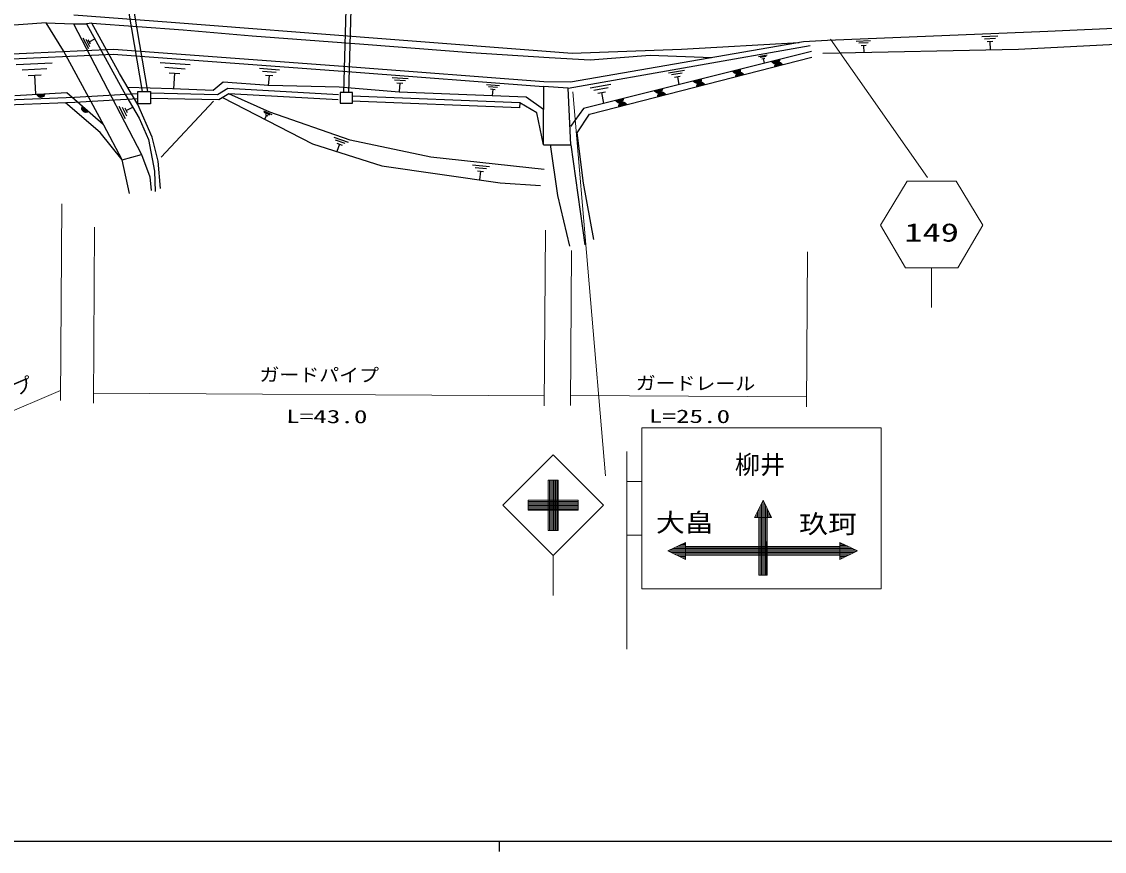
# Model space of a CAD drawing. Units: millimetres, scale not verified. Extents: x 40000 to 680000, y 20000 to 380000.
# Drawn here: x 120510 to 228169, y 204000 to 286504 of the extents above; entities that cross this region are included whole.
import ezdxf
from ezdxf.enums import TextEntityAlignment as Align

# ---------------------------------------------------------------- set-up
doc = ezdxf.new("R2010")
doc.units = ezdxf.units.MM
doc.header["$LTSCALE"] = 1000
for name, color, linetype, lineweight in [('M-BGD', 7, 'Continuous', 25), ('M-STR-HTXT', 7, 'Continuous', 13), ('M-TTL-BAND', 7, 'Continuous', 25)]:
    doc.layers.add(name, color=color, linetype=linetype, lineweight=lineweight)
doc.styles.add('ＭＳ ゴシック', font='')
doc.styles.get('ＭＳ ゴシック').set_extended_font_data('MS Gothic')

msp = doc.modelspace()

# ---------------------------------------------------------------- linework, layer by layer
at = {"layer": 'M-BGD'}
for p, q in [((132510, 279557), (128854, 301361)), ((129347, 301444), (133017, 279557)), ((152535, 279468), (152983, 294738)), ((153035, 279453), (153483, 294723)), ((122957, 286403), (118327, 286058)), ((122957, 286403), (125658, 286279)), ((124684, 283598), (122957, 286403)), ((125683, 287194), (135376, 286448)), ((135376, 286448), (155896, 284851)), ((125658, 286279), (132423, 273300)), ((125658, 286279), (126962, 286279)), ((127496, 286339), (126962, 286279)), ((126962, 286279), (130875, 279163)), ((130223, 281357), (127496, 286339)), ((127496, 286339), (136569, 285685)), ((136569, 285685), (143447, 285091)), ((200643, 284649), (222546, 285547)), ((222546, 285547), (238694, 286317)), ((127176, 283786), (126621, 284850)), ((126880, 284768), (127258, 284045)), ((127339, 284304), (127139, 284687)), ((127239, 284495), (127793, 284784)), ((143447, 285091), (154536, 284259)), ((154536, 284259), (165191, 283428)), ((155896, 284851), (175263, 283359)), ((175101, 280535), (198262, 284521)), ((186108, 283783), (197821, 284420)), ((198262, 284521), (200643, 284649)), ((203507, 284567), (204906, 284624)), ((204692, 284391), (203740, 284352)), ((215977, 285017), (217575, 285083)), ((217330, 284817), (216243, 284772)), ((216509, 284527), (217085, 284550)), ((216797, 284539), (216831, 283707)), ((219643, 283761), (237935, 284699)), ((116324, 283170), (129630, 283779)), ((116444, 282674), (129623, 283278)), ((128691, 276203), (124684, 283598)), ((129623, 283278), (153329, 281526)), ((129630, 283779), (153367, 282025)), ((165191, 283428), (172959, 282952)), ((174840, 279895), (198905, 284119)), ((175263, 283359), (186108, 283783)), ((199034, 283540), (176387, 277882)), ((177032, 282714), (183021, 283188)), ((183021, 283188), (189129, 282950)), ((193764, 283052), (194650, 283208)), ((200168, 283361), (219643, 283761)), ((203973, 284137), (204477, 284158)), ((204225, 284148), (204255, 283420)), ((119950, 282241), (123546, 282406)), ((134290, 282456), (137282, 282235)), ((172959, 282952), (177032, 282714)), ((176966, 277314), (199098, 282977)), ((194533, 283041), (193930, 282935)), ((194097, 282818), (194416, 282874)), ((194257, 282846), (194338, 282385)), ((195084, 282553), (195860, 282747)), ((195138, 282468), (195084, 282553)), ((195127, 282514), (195841, 282693)), ((195204, 282402), (195138, 282468)), ((195837, 282642), (195154, 282472)), ((195181, 282429), (195833, 282592)), ((195301, 282344), (195204, 282402)), ((195798, 282534), (195239, 282394)), ((195297, 282359), (195763, 282476)), ((195391, 282317), (195301, 282344)), ((195697, 282410), (195387, 282332)), ((195491, 282309), (195391, 282317)), ((196170, 282227), (195395, 282029)), ((195395, 282029), (195402, 282130)), ((195402, 282130), (195429, 282219)), ((196127, 282266), (195414, 282083)), ((195418, 282134), (196100, 282308)), ((196072, 282351), (195421, 282184)), ((195429, 282219), (195487, 282317)), ((195456, 282243), (196014, 282386)), ((195487, 282317), (195552, 282383)), ((195956, 282420), (195491, 282301)), ((195616, 282340), (195491, 282309)), ((195552, 282383), (195637, 282438)), ((195556, 282368), (195866, 282447)), ((195701, 282394), (195616, 282340)), ((195637, 282438), (195761, 282470)), ((195767, 282460), (195701, 282394)), ((195761, 282470), (195862, 282462)), ((195825, 282557), (195767, 282460)), ((195852, 282646), (195825, 282557)), ((195860, 282747), (195852, 282646)), ((195862, 282462), (195952, 282436)), ((195952, 282436), (196049, 282378)), ((196049, 282378), (196115, 282312)), ((196115, 282312), (196170, 282227)), ((122997, 281804), (120552, 281692)), ((121154, 281143), (122448, 281202)), ((121801, 281173), (121887, 279302)), ((132061, 278273), (130223, 281357)), ((136768, 281791), (134734, 281942)), ((135177, 281428), (136254, 281348)), ((135715, 281388), (135600, 279832)), ((144162, 281875), (146156, 281728)), ((145813, 281432), (144457, 281533)), ((144753, 281190), (145471, 281137)), ((145112, 281163), (145035, 280126)), ((153329, 281526), (172396, 280045)), ((153367, 282025), (172435, 280543)), ((184835, 281411), (186411, 281688)), ((186203, 281391), (185132, 281203)), ((185428, 280995), (185995, 281095)), ((185712, 281045), (185855, 280226)), ((191203, 281584), (191979, 281778)), ((191258, 281498), (191203, 281584)), ((191246, 281545), (191960, 281723)), ((191324, 281432), (191258, 281498)), ((191956, 281673), (191273, 281502)), ((191300, 281459), (191952, 281622)), ((191421, 281374), (191324, 281432)), ((191917, 281564), (191359, 281425)), ((191417, 281390), (191882, 281506)), ((191510, 281347), (191421, 281374)), ((191816, 281440), (191506, 281362)), ((191611, 281339), (191510, 281347)), ((192295, 281236), (191520, 281038)), ((191520, 281038), (191527, 281138)), ((191527, 281138), (191554, 281228)), ((192252, 281274), (191539, 281092)), ((191543, 281142), (192225, 281317)), ((192197, 281359), (191546, 281193)), ((191554, 281228), (191611, 281325)), ((191581, 281251), (192139, 281394)), ((191611, 281325), (191677, 281392)), ((191735, 281370), (191611, 281339)), ((192080, 281429), (191615, 281310)), ((191677, 281392), (191762, 281446)), ((191681, 281376), (191991, 281455)), ((191820, 281424), (191735, 281370)), ((191762, 281446), (191886, 281478)), ((191886, 281490), (191820, 281424)), ((191945, 281587), (191886, 281490)), ((191886, 281478), (191987, 281471)), ((191972, 281677), (191945, 281587)), ((191979, 281778), (191972, 281677)), ((191987, 281471), (192077, 281444)), ((192077, 281444), (192174, 281386)), ((192174, 281386), (192240, 281321)), ((192240, 281321), (192295, 281236)), ((135520, 279832), (131052, 279966)), ((140550, 280502), (139544, 279664)), ((145076, 280166), (140550, 280502)), ((152073, 279998), (145076, 280166)), ((158052, 279494), (152073, 279998)), ((157359, 280965), (158954, 280841)), ((158679, 280606), (157594, 280690)), ((157830, 280415), (158404, 280371)), ((158117, 280393), (158053, 279563)), ((166740, 280255), (168037, 280154)), ((167813, 279963), (166932, 280031)), ((174840, 279895), (172396, 280045)), ((172396, 280045), (172414, 277760)), ((172435, 280543), (175101, 280535)), ((177032, 279936), (179100, 280299)), ((187323, 280614), (188099, 280808)), ((187377, 280529), (187323, 280614)), ((187365, 280575), (188079, 280754)), ((187443, 280463), (187377, 280529)), ((188075, 280703), (187392, 280533)), ((187420, 280490), (188072, 280653)), ((187540, 280404), (187443, 280463)), ((188037, 280595), (187478, 280455)), ((187536, 280420), (188002, 280536)), ((187629, 280377), (187540, 280404)), ((187936, 280470), (187625, 280393)), ((187730, 280370), (187629, 280377)), ((188420, 280244), (187645, 280046)), ((187645, 280046), (187652, 280147)), ((187652, 280147), (187679, 280236)), ((188377, 280283), (187664, 280100)), ((187667, 280151), (188350, 280325)), ((188322, 280368), (187671, 280201)), ((187679, 280236), (187736, 280334)), ((187706, 280260), (188264, 280403)), ((187854, 280401), (187730, 280370)), ((187736, 280334), (187802, 280400)), ((188205, 280437), (187740, 280318)), ((187802, 280400), (187887, 280455)), ((187806, 280384), (188116, 280464)), ((187940, 280455), (187854, 280401)), ((187887, 280455), (188011, 280487)), ((188006, 280521), (187940, 280455)), ((188064, 280618), (188006, 280521)), ((188011, 280487), (188112, 280479)), ((188091, 280707), (188064, 280618)), ((188099, 280808), (188091, 280707)), ((188112, 280479), (188201, 280453)), ((188201, 280453), (188299, 280395)), ((188299, 280395), (188365, 280329)), ((188365, 280329), (188420, 280244)), ((125770, 278975), (119113, 278707)), ((119820, 279167), (125018, 279464)), ((122020, 279293), (122818, 279338)), ((122057, 279199), (122020, 279293)), ((122054, 279247), (122789, 279289)), ((122110, 279122), (122057, 279199)), ((122776, 279240), (122073, 279200)), ((122092, 279153), (122763, 279191)), ((122194, 279046), (122110, 279122)), ((122717, 279140), (122142, 279107)), ((122193, 279062), (122672, 279090)), ((122277, 279003), (122194, 279046)), ((122595, 279037), (122276, 279019)), ((122374, 278976), (122277, 279003)), ((122502, 278984), (122374, 278976)), ((122596, 279021), (122502, 278984)), ((122673, 279074), (122596, 279021)), ((122749, 279158), (122673, 279074)), ((122792, 279241), (122749, 279158)), ((122818, 279338), (122792, 279241)), ((125018, 279464), (128628, 276320)), ((132040, 279319), (125770, 278975)), ((130875, 279163), (132180, 276909)), ((132076, 278318), (132076, 279557)), ((132076, 279557), (133315, 279557)), ((133315, 279557), (133315, 278318)), ((140121, 278739), (133357, 278878)), ((139987, 279242), (133368, 279377)), ((139544, 279664), (135520, 279832)), ((140996, 279847), (139987, 279242)), ((141121, 279339), (140121, 278739)), ((140473, 278950), (149420, 274349)), ((152023, 279240), (140996, 279847)), ((151995, 278741), (141121, 279339)), ((145174, 277504), (141121, 279339)), ((153418, 279453), (152179, 279453)), ((152179, 279453), (152179, 278412)), ((170043, 278431), (153368, 279106)), ((153418, 278412), (153418, 279453)), ((170682, 278989), (158052, 279494)), ((167123, 279808), (167590, 279772)), ((167356, 279790), (167304, 279116)), ((172414, 277760), (170682, 278989)), ((175108, 274259), (174840, 279895)), ((178828, 279910), (177421, 279663)), ((177810, 279390), (178555, 279521)), ((178182, 279456), (178371, 278380)), ((179561, 278675), (180337, 278869)), ((180337, 278869), (180330, 278768)), ((183442, 279644), (184218, 279838)), ((183496, 279559), (183442, 279644)), ((183485, 279606), (184199, 279784)), ((183562, 279493), (183496, 279559)), ((184195, 279734), (183512, 279563)), ((183539, 279520), (184191, 279683)), ((183659, 279435), (183562, 279493)), ((184156, 279625), (183597, 279485)), ((183655, 279450), (184121, 279567)), ((183748, 279408), (183659, 279435)), ((184055, 279501), (183745, 279423)), ((183849, 279400), (183748, 279408)), ((184545, 279253), (183770, 279054)), ((183770, 279054), (183777, 279155)), ((183777, 279155), (183803, 279245)), ((184502, 279291), (183789, 279109)), ((183792, 279159), (184474, 279334)), ((184447, 279376), (183796, 279210)), ((183803, 279245), (183861, 279342)), ((183831, 279268), (184389, 279411)), ((183974, 279431), (183849, 279400)), ((183861, 279342), (183927, 279408)), ((184330, 279446), (183865, 279327)), ((183927, 279408), (184012, 279463)), ((183931, 279393), (184241, 279472)), ((184059, 279485), (183974, 279431)), ((184012, 279463), (184136, 279495)), ((184125, 279551), (184059, 279485)), ((184183, 279648), (184125, 279551)), ((184136, 279495), (184237, 279488)), ((184210, 279737), (184183, 279648)), ((184218, 279838), (184210, 279737)), ((184237, 279488), (184326, 279461)), ((184326, 279461), (184424, 279403)), ((184424, 279403), (184490, 279338)), ((184490, 279338), (184545, 279253)), ((125790, 278476), (119023, 278203)), ((128300, 275486), (124862, 278438)), ((132067, 278820), (125797, 278476)), ((126499, 277915), (126516, 278006)), ((126505, 277802), (126499, 277915)), ((126533, 277713), (126505, 277802)), ((126508, 277949), (127010, 277503)), ((126943, 277499), (126512, 277881)), ((126516, 278006), (126556, 278099)), ((126516, 277814), (126875, 277495)), ((127054, 277528), (126528, 277996)), ((126548, 278042), (127098, 277553)), ((126556, 278099), (127154, 277568)), ((130840, 276840), (130193, 278082)), ((130495, 277987), (130935, 277143)), ((131030, 277445), (130797, 277892)), ((130914, 277668), (131559, 278005)), ((133484, 275011), (132061, 278273)), ((133315, 278318), (132076, 278318)), ((134375, 273017), (139593, 278597)), ((152179, 278412), (153418, 278412)), ((170022, 277932), (153347, 278606)), ((170043, 278431), (170022, 277932)), ((171734, 277442), (170043, 278431)), ((176387, 277882), (175100, 276081)), ((179616, 278589), (179561, 278675)), ((179604, 278636), (180318, 278814)), ((179681, 278523), (179616, 278589)), ((180314, 278764), (179631, 278593)), ((179658, 278551), (180310, 278714)), ((179779, 278465), (179681, 278523)), ((180275, 278655), (179716, 278516)), ((179775, 278481), (180240, 278597)), ((179868, 278438), (179779, 278465)), ((180174, 278531), (179864, 278454)), ((179969, 278430), (179868, 278438)), ((180669, 278261), (179894, 278063)), ((179894, 278063), (179902, 278164)), ((179902, 278164), (179928, 278253)), ((180627, 278300), (179914, 278117)), ((179917, 278168), (180599, 278342)), ((180572, 278385), (179921, 278218)), ((179928, 278253), (179986, 278351)), ((179955, 278277), (180513, 278420)), ((180093, 278461), (179969, 278430)), ((179986, 278351), (180052, 278417)), ((180455, 278454), (179990, 278335)), ((180052, 278417), (180137, 278472)), ((180056, 278401), (180366, 278481)), ((180178, 278516), (180093, 278461)), ((180137, 278472), (180261, 278503)), ((180244, 278582), (180178, 278516)), ((180302, 278679), (180244, 278582)), ((180261, 278503), (180362, 278496)), ((180330, 278768), (180302, 278679)), ((180362, 278496), (180451, 278470)), ((180451, 278470), (180548, 278412)), ((180548, 278412), (180615, 278346)), ((180615, 278346), (180669, 278261)), ((126584, 277625), (126533, 277713)), ((126783, 277512), (126544, 277725)), ((126680, 277540), (126584, 277625)), ((126773, 277500), (126680, 277540)), ((126864, 277483), (126773, 277500)), ((126977, 277490), (126864, 277483)), ((127066, 277518), (126977, 277490)), ((127154, 277568), (127066, 277518)), ((132180, 276909), (133128, 274774)), ((144565, 277645), (145385, 277274)), ((145194, 277202), (144637, 277455)), ((144856, 277197), (144663, 276771)), ((144709, 277264), (145004, 277131)), ((153181, 274713), (145174, 277504)), ((172413, 274239), (171734, 277442)), ((172413, 274239), (172414, 277760)), ((175744, 275448), (176966, 277314)), ((130488, 272748), (128691, 276203)), ((130488, 272748), (128300, 275486)), ((133128, 274774), (133721, 271631)), ((134077, 272639), (133484, 275011)), ((151562, 275020), (152978, 274526)), ((152673, 274378), (151709, 274714)), ((161189, 273013), (153181, 274713)), ((176386, 270430), (175744, 275448)), ((149420, 274349), (156335, 272164)), ((152112, 274319), (151855, 273583)), ((151857, 274408), (152367, 274231)), ((172413, 274239), (175108, 274259)), ((173813, 269208), (173106, 274291)), ((175108, 274259), (176514, 264318)), ((130488, 272748), (132423, 273300)), ((131247, 269431), (130488, 272748)), ((132423, 273300), (133252, 271089)), ((134313, 269911), (134077, 272639)), ((172472, 271798), (161189, 273013)), ((133721, 271631), (133780, 269615)), ((156335, 272164), (168104, 270464)), ((165356, 272281), (167046, 272099)), ((166747, 271858), (165597, 271982)), ((165839, 271682), (166447, 271617)), ((166143, 271649), (166048, 270770)), ((133252, 271089), (133390, 269707)), ((168104, 270464), (172108, 270221)), ((177415, 264833), (176386, 270430)), ((175034, 264190), (173813, 269208))]:
    msp.add_line(p, q, dxfattribs=at)
at = {"layer": 'M-STR-HTXT'}
for p, q in [((200951, 284751), (210600, 270998)), ((175309, 279536), (178566, 241326)), ((208553, 270644), (205924, 266264)), ((213442, 270644), (208552, 270644)), ((216070, 266263), (213442, 270644)), ((124505, 268380), (124377, 248823)), ((127746, 266063), (127638, 248577)), ((205924, 266264), (208403, 262032)), ((213590, 262031), (216070, 266263)), ((172481, 248300), (172589, 265786)), ((175172, 263732), (175088, 248326)), ((198556, 248199), (198640, 263605)), ((213590, 262031), (208403, 262032)), ((210996, 262032), (210996, 258069)), ((107718, 242734), (124384, 249823)), ((127644, 249577), (172487, 249300)), ((175094, 249326), (198562, 249199)), ((182191, 246108), (182189, 230099)), ((205982, 246105), (182191, 246108)), ((205980, 230095), (205982, 246105)), ((173364, 243414), (168363, 238414)), ((178363, 238413), (173364, 243414)), ((180691, 243772), (180688, 224121)), ((172863, 240914), (172863, 235914)), ((173863, 240913), (172863, 240914)), ((172993, 235914), (172993, 240914)), ((173123, 235914), (173123, 240914)), ((173253, 235914), (173253, 240914)), ((173383, 235914), (173383, 240914)), ((173513, 235914), (173513, 240914)), ((173643, 235914), (173643, 240914)), ((173773, 235914), (173773, 240914)), ((173863, 235913), (173863, 240913)), ((180690, 240772), (182190, 240771)), ((168363, 238414), (173362, 233414)), ((170863, 238914), (175863, 238913)), ((170863, 237914), (170863, 238914)), ((170863, 238784), (175863, 238783)), ((170863, 238654), (175863, 238653)), ((170863, 238524), (175863, 238523)), ((170863, 238394), (175863, 238393)), ((170863, 238264), (175863, 238263)), ((170863, 238134), (175863, 238133)), ((170863, 238004), (175863, 238003)), ((173362, 233414), (178363, 238413)), ((175863, 238913), (175863, 237913)), ((193391, 237187), (194234, 238936)), ((193812, 237187), (193812, 238062)), ((193941, 231453), (193942, 238331)), ((194071, 231453), (194072, 238601)), ((194201, 231453), (194203, 238870)), ((194234, 238936), (195077, 237187)), ((194331, 231453), (194332, 238732)), ((194461, 231453), (194462, 238462)), ((194591, 231453), (194592, 238192)), ((175863, 237913), (170863, 237914)), ((193812, 237187), (193391, 237187)), ((193422, 237187), (193422, 237253)), ((193552, 237187), (193552, 237522)), ((193682, 237187), (193682, 237792)), ((193812, 237187), (193812, 231453)), ((194655, 237187), (193812, 237187)), ((195077, 237187), (194655, 237187)), ((194655, 231453), (194655, 237187)), ((194722, 237187), (194722, 237923)), ((194852, 237187), (194852, 237653)), ((194982, 237187), (194982, 237384)), ((172863, 235914), (173863, 235913)), ((180689, 235435), (182189, 235435)), ((186519, 234722), (184771, 233879)), ((186519, 234300), (186519, 234722)), ((201881, 234298), (201881, 234720)), ((201881, 234720), (203630, 233876)), ((184771, 233879), (186519, 233036)), ((203564, 233845), (184836, 233847)), ((203426, 233975), (184975, 233977)), ((203295, 233715), (185106, 233717)), ((203156, 234105), (185245, 234107)), ((202886, 234235), (185514, 234237)), ((186519, 234367), (185784, 234367)), ((186519, 234497), (186054, 234497)), ((186519, 234627), (186323, 234627)), ((201881, 234298), (186519, 234300)), ((186519, 233457), (186519, 234300)), ((202078, 234625), (201881, 234625)), ((202347, 234495), (201881, 234495)), ((202617, 234365), (201881, 234365)), ((201881, 233455), (201881, 234298)), ((203630, 233876), (201881, 233033)), ((173362, 233414), (173362, 229451)), ((203025, 233585), (185375, 233587)), ((186519, 233457), (185645, 233457)), ((186519, 233327), (185915, 233327)), ((186519, 233197), (186184, 233197)), ((186519, 233067), (186454, 233067)), ((186519, 233457), (201881, 233455)), ((186519, 233036), (186519, 233457)), ((202755, 233455), (201881, 233455)), ((201881, 233033), (201881, 233455)), ((202486, 233325), (201881, 233325)), ((202216, 233195), (201881, 233195)), ((201947, 233065), (201881, 233065)), ((193812, 231453), (194655, 231453)), ((182189, 230099), (205980, 230095))]:
    msp.add_line(p, q, dxfattribs=at)
at = {"layer": 'M-TTL-BAND'}
for p, q in [((40000, 205000), (579000, 205000)), ((168000, 205000), (168000, 204000))]:
    msp.add_line(p, q, dxfattribs=at)

# ---------------------------------------------------------------- texts
at = {"layer": 'M-STR-HTXT', "style": 'ＭＳ ゴシック'}
for s, height, rotation, width, p in [('149', 1833, 359.992, 1.45, (208285, 264078)), ('ガードパイプ', 1320, 359.692, 1.1, (144148, 250357)), ('ガードパイプ', 1320, 23.092, 1.1, (110983, 245024)), ('ガードレール', 1320, 359.692, 1.1, (181562, 249517)), ('L=43.0', 1320, 359.692, 1.5, (146807, 246209)), ('L=25.0', 1320, 359.692, 1.5, (182871, 246231)), ('大畠 ', 1833, 359.992, 1.15, (183583, 235227)), ('玖珂 ', 1833, 359.992, 1.15, (197820, 235086))]:
    msp.add_text(s, height=height, rotation=rotation, dxfattribs=dict(at, width=width)).set_placement(p, align=Align.BOTTOM_LEFT)
msp.add_text('柳井', height=1833, rotation=359.992, dxfattribs=at).set_placement((191429, 240983), align=Align.BOTTOM_LEFT)

doc.saveas('drawing.dxf')
